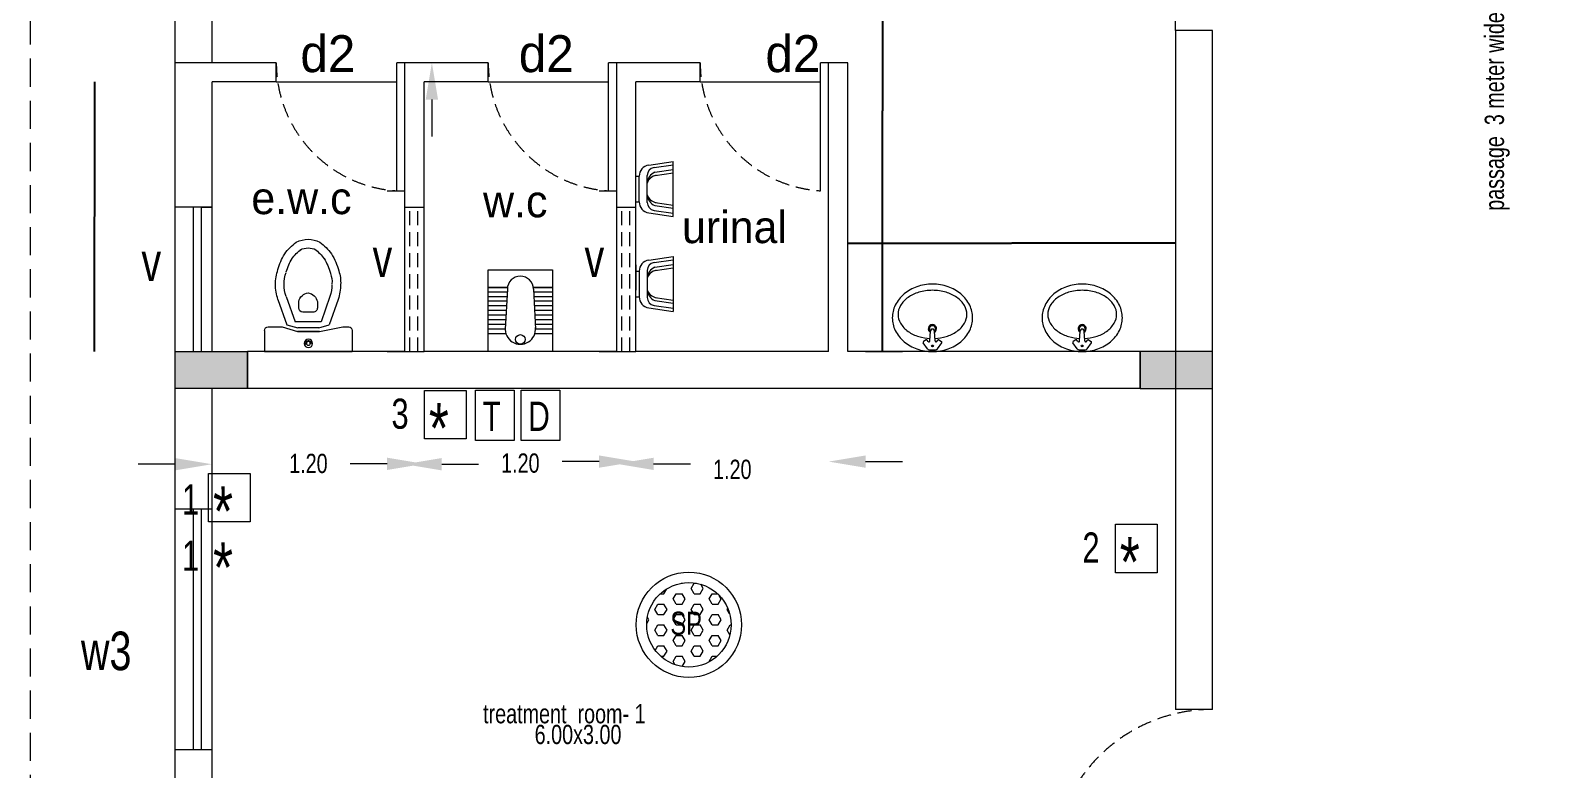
# Model space of a CAD drawing. Header units: metres. Extents: x 191982 to 427160, y -8904 to 80370.
# Drawn here: x 256643 to 266170, y 45937 to 50534 of the extents above; entities that cross this region are included whole.
import ezdxf

# ---------------------------------------------------------------- set-up
doc = ezdxf.new("R2010")
doc.units = ezdxf.units.M
doc.header["$LTSCALE"] = 700
doc.header["$MEASUREMENT"] = 0
doc.header["$PDMODE"] = 32
doc.linetypes.add('DASHED2', pattern=[0.375, 0.25, -0.125])
doc.linetypes.add('HIDDEN2', pattern=[0.1875, 0.125, -0.0625])
doc.layers.get('0').update_dxf_attribs({"lineweight": 9})
doc.layers.get('Defpoints').update_dxf_attribs({"lineweight": 9})
for name, color, linetype, lineweight in [('COLUMN', 7, 'Continuous', 9), ('elevations', 22, 'Continuous', 9), ('MAIN GATE', 7, 'Continuous', 9), ('NEW PLANS', 7, 'Continuous', 9), ('PLAN', 7, 'Continuous', 9)]:
    doc.layers.add(name, color=color, linetype=linetype, lineweight=lineweight)
doc.styles.add('RVR', font='MOD20.TTF')
doc.styles.get("Standard").update_dxf_attribs({"font": 'swisscl.ttf'})
doc.dimstyles.get("Standard").update_dxf_attribs({"dimtxt": 0.23, "dimasz": 0.23, "dimexe": 0.05, "dimexo": 0.05, "dimgap": 0.06, "dimtad": 0, "dimzin": 0, "dimdsep": 46, "dimtxsty": 'Standard', "dimcen": 0, "dimse1": 1, "dimse2": 1, "dimadec": 0, "dimazin": 0, "dimtfac": 1, "dimtofl": 0, "dimtmove": 2, "dimatfit": 0, "dimfxl": 0.18, "dimtolj": 1, "dimtzin": 0, "dimarcsym": 0})

# ---------------------------------------------------------------- blocks, each defined once
blk = doc.blocks.new('BASIN')
at = {"layer": 'PLAN'}
for p, q in [((-0.0663813992809992, 0.015917578428116), (-0.1278958540287363, 0.0122901920931327)), ((-0.0732032318445022, 0.0396576616308266), (-0.0620085914908941, 0.0562311352363167)), ((-0.0629198157446354, 0.0266779357145879), (-0.07185852353222799, 0.0327156331414358)), ((-0.0163135348296919, 0.0313999058148511), (-0.0550665630004232, 0.0575758435488751)), ((-0.0103072852483024, -0.0193198666747776), (-0.0103072852483024, 0.0192911460542291)), ((-0.0663813992809992, -0.0159475047872775), (-0.1278958540287363, -0.0123201184523509)), ((-0.0732152269829953, -0.0396686236539949), (-0.0620246388719465, -0.0562360979836285)), ((-0.0629198157446354, -0.0267078620737493), (-0.0718618924810812, -0.0327207816173427)), ((-0.0163441214493787, -0.0314504920680179), (-0.0550852416227485, -0.0575825823657965))]:
    blk.add_line(p, q, dxfattribs=at)
blk.add_lwpolyline([(-0.2101936326411646, -0.25, 0.1149412244687059), (-0.1316499338277595, -0.2317024442837692, 0.1038525880920112), (-0.0615642896383975, -0.1767766952966667, 0.0912494296578931), (-0.0164985706987864, -0.0975392257938097, 0.0839775933638501), (0, 0, 0.0839775933638383), (-0.0164985706987864, 0.0975392257938097, 0.0912494296578955), (-0.0615642896383975, 0.1767766952966099, 0.1038525880920111), (-0.1316499338277595, 0.2317024442837692, 0.1149412244687059), (-0.2101936326411646, 0.25, 0.1149412244687291), (-0.2887373314546266, 0.2317024442837692, 0.1038525880919931), (-0.3588229756439887, 0.1767766952966099, 0.0912494296579102), (-0.4038886945835999, 0.0975392257938097, 0.0839775933638679), (-0.4203872652823863, 0, 0.0839775933638679), (-0.4038886945835999, -0.0975392257938097, 0.0912494296579102), (-0.3588229756439887, -0.1767766952966667, 0.103852588092018), (-0.2887373314546266, -0.2317024442837692, 0.1149412244687392)], format="xyb", close=True, dxfattribs=at)
for points in [[(-0.0819962723938943, 0.0149968000910121, 0.0583209938451531), (-0.0936955449938637, 0.0849627397504378, 0.0823101652039923), (-0.1255614771369551, 0.1515341103380479, 0.1068421714138112), (-0.177245916532172, 0.1994162690304506, 0.1343882753528208), (-0.231627494314921, 0.2143015940022224, 0.1343882753528657), (-0.28600907209767, 0.1994162690304506, 0.106842171413814), (-0.3376935114928869, 0.1515341103380479, 0.0823101652040123), (-0.3695594436359784, 0.084962739750381, 0.0706650253413813), (-0.3816274943148983, 0)], [(-0.3816274943148983, 0, 0.0706650253414019), (-0.3695594436359784, -0.0849627397504378, 0.0823101652040341), (-0.3376935114928869, -0.1515341103380479, 0.1068421714137939), (-0.28600907209767, -0.1994162690304506, 0.1343882753528124), (-0.231627494314921, -0.2143015940022224, 0.1343882753528742), (-0.177245916532172, -0.1994162690304506, 0.1068421714138314), (-0.1255614771369551, -0.1515341103380479, 0.0823101652040122), (-0.0936955449938637, -0.0849627397504378, 0.0582964314966242), (-0.0819977422887632, -0.015026639773339)]]:
    blk.add_lwpolyline(points, format="xyb", dxfattribs=at)
for radius in [0.0056882637540785, 0.0036882637540785]:
    blk.add_circle((-0.03485446854881501, 0), radius, dxfattribs=at)
for centre, radius, start, end in [((-0.1419640231738413, -0.0004383114202255), 0.0257059003902201, 30.89640810497903, 331.208249019374), ((-0.1419640231738413, -0.0004383114202255), 0.0187805818112408, 42.66127128305972, 320.6474583021084), ((-0.1279479717465506, -1.49631795807e-05), 0.0123052656429399, 89.75732875002224, 270.2426712499776), ((-0.0690598634431581, 0.036859001542382), 0.005, 145.962732993664, 235.9627329845772), ((-0.0662718604630186, 0.021819310619378), 0.005902748648736999, 268.9223215415863, 55.39757288886521), ((-0.0578652230894932, 0.0534324751479289), 0.005, 55.96273298462342, 145.9627329936741), ((-0.0247053923301905, 0.0196933279415816), 0.014403723053848, 358.3999747865838, 54.51472372778263), ((-0.0690718585815944, -0.0368699635656071), 0.005, 123.9180650673293, 214.0372670063358), ((-0.0662718604630186, -0.0218492369785963), 0.005902748648736999, 304.6024271111348, 91.07767845841371), ((-0.0578812704706024, -0.0534374378952407), 0.005, 214.0372670063342, 304.0008891961498), ((-0.0247053923301905, -0.0197220485621301), 0.014403723053848, 305.4852762722173, 1.60002521341621)]:
    blk.add_arc(centre, radius, start, end, dxfattribs=at)
blk = doc.blocks.new('*D254')
at = {"layer": 'Defpoints', "color": 0, "transparency": 16777216}
for p in [(263772.9550116691, 49210.11057908417), (261732.9550117287, 49153.09031823841), (263772.9550116691, 49153.09031823841)]:
    blk.add_point(p, dxfattribs=at)
at = {"layer": 'NEW PLANS', "color": 0, "lineweight": -2, "transparency": 16777216}
for p, q in [((261733.1850117288, 49210.11057908417), (262752.4419448575, 49210.11057908417)), ((263772.7250116692, 49210.11057908417), (262753.4680785403, 49210.11057908417))]:
    blk.add_line(p, q, dxfattribs=at)
at = {"layer": 'NEW PLANS', "color": 0, "transparency": 16777216}
for points in [[(261733.1850117288, 49210.1489124175), (261733.1850117288, 49210.07224575084), (261732.9550117287, 49210.11057908417)], [(263772.7250116692, 49210.1489124175), (263772.7250116692, 49210.07224575084), (263772.9550116691, 49210.11057908417)]]:
    blk.add_solid(points, dxfattribs=at)
at = {"layer": 'NEW PLANS', "color": 0, "transparency": 16777216, "insert": (262752.9550116989, 49210.11057908417), "char_height": 0.23, "attachment_point": 5}
blk.add_mtext('\\A1;2040.00', dxfattribs=at)
blk = doc.blocks.new('*D255')
at = {"layer": 'Defpoints', "color": 0, "transparency": 16777216}
for p in [(261879.6486663255, 51534.13152770331), (261949.0918197069, 51534.13152770331), (261879.6486663255, 48534.1315277033)]:
    blk.add_point(p, dxfattribs=at)
at = {"layer": 'NEW PLANS', "color": 0, "lineweight": -2, "transparency": 16777216}
for p, q in [((261949.0918197069, 51533.90152770331), (261949.0918197069, 50034.64482062598)), ((261949.0918197069, 48534.3615277033), (261949.0918197069, 50033.61823478063))]:
    blk.add_line(p, q, dxfattribs=at)
at = {"layer": 'NEW PLANS', "color": 0, "transparency": 16777216}
for points in [[(261949.0534863736, 51533.90152770331), (261949.1301530402, 51533.90152770331), (261949.0918197069, 51534.13152770331)], [(261949.0534863736, 48534.3615277033), (261949.1301530402, 48534.3615277033), (261949.0918197069, 48534.1315277033)]]:
    blk.add_solid(points, dxfattribs=at)
at = {"layer": 'NEW PLANS', "color": 0, "transparency": 16777216, "insert": (261949.0918197069, 50034.13152770335), "char_height": 0.23, "attachment_point": 5, "rotation": 90}
blk.add_mtext('\\A1;3000.00', dxfattribs=at)
blk = doc.blocks.new('*D251')
at = {"layer": 'Defpoints', "color": 0, "transparency": 16777216}
for p in [(257040.5312864814, 50214.13152770308), (260942.6042787466, 50214.13152770308), (260942.6042787466, 48534.1315277033)]:
    blk.add_point(p, dxfattribs=at)
at = {"layer": 'NEW PLANS', "color": 0, "lineweight": -2, "transparency": 16777216}
for p, q in [((257040.5312864814, 50213.90152770308), (257040.5312864814, 49374.64203229034)), ((257040.5312864814, 48534.3615277033), (257040.5312864814, 49373.62102311604))]:
    blk.add_line(p, q, dxfattribs=at)
at = {"layer": 'NEW PLANS', "color": 0, "transparency": 16777216}
for points in [[(257040.492953148, 50213.90152770308), (257040.5696198147, 50213.90152770308), (257040.5312864814, 50214.13152770308)], [(257040.492953148, 48534.3615277033), (257040.5696198147, 48534.3615277033), (257040.5312864814, 48534.1315277033)]]:
    blk.add_solid(points, dxfattribs=at)
at = {"layer": 'NEW PLANS', "color": 0, "transparency": 16777216, "insert": (257040.5312864814, 49374.13152770323), "char_height": 0.23, "attachment_point": 5, "rotation": 90}
blk.add_mtext('\\A1;1680.00', dxfattribs=at)
blk = doc.blocks.new('ORISA PAN')
at = {"layer": 'PLAN'}
for p, q in [((-0.1999999999998181, 0.5099999999999998), (0.2000000000002728, 0.5099999999999998)), ((-0.1999999999998181, 0), (-0.1999999999998181, 0.5099999999999998)), ((-0.1999999999998181, 0.5099999999999998), (0.2000000000002728, 0.5099999999999998)), ((0.2000000000002728, 0.5099999999999998), (0.2000000000002728, 0)), ((0.2000000000002728, 0.5099999999999998), (0.2000000000002728, 0)), ((-0.1999999999998181, 0.4000000000000005), (-0.0897114113504358, 0.4000000000000005)), ((0.0897114113504358, 0.4000000000000005), (0.2000000000002728, 0.4000000000000005)), ((-0.1999999999998181, 0.3710000000000004), (-0.0945893087327932, 0.3710000000000004)), ((-0.1999999999998181, 0.3420000000000005), (-0.09306588516165, 0.3420000000000005)), ((-0.1999999999998181, 0.3130000000000006), (-0.0914825789645875, 0.3130000000000006)), ((-0.081000000000131, 0.1210000000000004), (-0.0945945945945823, 0.3700000000010313)), ((0.081000000000131, 0.1210000000000004), (0.0945945945945823, 0.3699999999946577)), ((0.0914825789645875, 0.3130000000000006), (0.2000000000002728, 0.3130000000000006)), ((0.0930658851621047, 0.3420000000000005), (0.2000000000002728, 0.3420000000000005)), ((0.0945893087327932, 0.3710000000000004), (0.2000000000002728, 0.3710000000000004)), ((-0.1999999999998181, 0.2840000000000007), (-0.0898992727666155, 0.2840000000000007)), ((-0.1999999999998181, 0.2550000000000008), (-0.0883159665686435, 0.2550000000000008)), ((-0.1999999999998181, 0.2260000000000009), (-0.0867326603706715, 0.2260000000000026)), ((-0.1999999999998181, 0.1970000000000009), (-0.085149354173609, 0.1970000000000009)), ((0.085149354173609, 0.1970000000000009), (0.2000000000002728, 0.1970000000000009)), ((0.0867326603711263, 0.2260000000000009), (0.2000000000002728, 0.2260000000000009)), ((0.0883159665690983, 0.2550000000000008), (0.2000000000002728, 0.2550000000000008)), ((0.0898992727670702, 0.2840000000000007), (0.2000000000002728, 0.2840000000000007)), ((-0.1999999999998181, 0.168000000000001), (-0.0835660479756371, 0.168000000000001)), ((-0.1999999999998181, 0.1390000000000011), (-0.0819827417776651, 0.1390000000000029)), ((-0.0802496105911814, 0.1099999999999994), (-0.1999999999998181, 0.1099999999999994)), ((-0.1999999999998181, 0.1100000000000012), (-0.0802496105911814, 0.1100000000000012)), ((0.2000000000002728, 0.1099999999999994), (0.0802496105911814, 0.1099999999999994)), ((0.0802496105911814, 0.1100000000000012), (0.2000000000002728, 0.1100000000000012)), ((0.0819827417776651, 0.1390000000000011), (0.2000000000002728, 0.1390000000000011)), ((0.0835660479756371, 0.168000000000001), (0.2000000000002728, 0.168000000000001)), ((0.2000000000002728, 0), (-0.1999999999998181, 0))]:
    blk.add_line(p, q, dxfattribs=at)
blk.add_circle((0, 0.4345945945945839), 0.03, dxfattribs=at)
for centre, radius, start, end in [((0, 0.3700000000000011), 0.0945945945945823, 353.8118838812728, 186.1881161187272), ((0, 0.1210000000000004), 0.081, 180.0000000020845, 359.9999999947151)]:
    blk.add_arc(centre, radius, start, end, dxfattribs=at)
blk = doc.blocks.new('EWC')
at = {"layer": 'COLUMN'}
blk.add_line((-0.2727381218469418, 0), (0.2727381218469418, 0), dxfattribs=at)
at = {"layer": 'PLAN'}
for p, q in [((-0.2727381218469418, -0.131620946752161), (-0.2727381218469418, 0)), ((0.2727381218469418, -0.131620946752161), (0.2727381218469418, 0)), ((-0.2511781218472606, -0.153180946752169), (-0.1642871999997624, -0.153180946752169)), ((-0.1894849525806421, -0.3248740995015229), (-0.1340926348971152, -0.1669766666102124)), ((-0.1642871999997624, -0.153180946752169), (-0.0684529999998631, -0.1257997467521523)), ((-0.1386238780787607, -0.342716775883277), (-0.0830709292272332, -0.1843614591186817)), ((-0.1340926348971152, -0.1669766666102124), (-0.0654334153937271, -0.1473597467521603)), ((0.0787546446290435, -0.1843614591186817), (-0.0830709292272332, -0.1843614591186817)), ((-0.0684529999998631, -0.1257997467521523), (0.0684529999998631, -0.1257997467521523)), ((0.0684529999998631, -0.1257997467521523), (-0.0684529999998631, -0.1257997467521523)), ((0.0654334153937271, -0.1473597467521603), (-0.0654334153937271, -0.1473597467521603)), ((0.0654334153937271, -0.1473597467521603), (0.1292955264998454, -0.1656060642111328)), ((0.0684529999998631, -0.1257997467521523), (0.2142871999999443, -0.153180946752169)), ((0.1343075934805711, -0.342716775883277), (0.0787546446290435, -0.1843614591186817)), ((0.1851686679829072, -0.3248740995015229), (0.1292955264998454, -0.1656060642111328)), ((0.2142871999999443, -0.153180946752169), (0.2511781218472606, -0.153180946752169)), ((-0.0603358650027985, -0.2715917499750571), (-0.0603358650027985, -0.3110693800543061)), ((0.0296859269046763, -0.2452580964750588), (-0.034002211502866, -0.2452580964750588)), ((0.0560195804046089, -0.3110693800542759), (0.0560195804046089, -0.2715917499750571))]:
    blk.add_line(p, q, dxfattribs=at)
for radius in [0.0260467064247839, 0.0117588298460348]:
    blk.add_circle((0, -0.0508192312728895), radius, dxfattribs=at)
for centre, radius, start, end in [((-0.0140960769867888, -0.0485866320085826), 0.0035988872953576, 90.20714099756005, 251.7928590030125), ((-0.0127162547587432, -0.05729848669463599), 0.0035988872953576, 126.2071409974401, 287.7928590035324), ((0, -0.0508192312728895), 0.0152667064247841, 184.4559216241536, 193.5440783765665), ((0, -0.0508192312728895), 0.0152667064247841, 220.4559216243845, 229.5440783767015), ((-0.0064792554212545, -0.063535486031336), 0.0035988872953576, 162.207140997094, 323.7928590041424), ((0, -0.0508192312728895), 0.0152667064247841, 256.4559216245152, 265.5440783766958), ((0.0022325992645165, -0.064915308259911), 0.0035988872953576, 198.2071409964127, 359.7928590048845), ((0, -0.0508192312728895), 0.0152667064247841, 292.4559216245784, 301.5440783766059), ((0.0100916769147261, -0.0609109081874912), 0.0035988872953576, 234.2071409957921, 35.79285900534535), ((0, -0.0508192312728895), 0.0152667064247841, 328.4559216245165, 337.5440783763959), ((0.0140960769872436, -0.0530518305371661), 0.0035988872953576, 270.2071409952411, 71.7928590055907), ((-0.2511781218472606, -0.131620946752161), 0.0215599999999996, 180.0000000000038, 270), ((0.2511781218472606, -0.131620946752161), 0.0215599999999996, 270, 359.999999999996), ((-0.034002211502866, -0.2715917499750891), 0.0263336534999996, 90, 179.9999999999998), ((0.0296859269046763, -0.2715917499750891), 0.0263336534999995, 359.9999999999999, 90), ((0.0831545292703595, -0.4178760756366824), 0.2880653652026055, 161.1646160015471, 180), ((0.0831545292703595, -0.4178760756366824), 0.2341653652026064, 161.1646160015471, 180), ((0.0054927728792791, -0.2983642294924174), 0.0670434964496463, 190.9239613165788, 265.0214117545937), ((-0.0002384408603575, -0.364622860424566), 0.000539, 260.7056085415355, 283.4198136360992), ((-0.0108736612969551, -0.2978059159774986), 0.0681954929938719, 279.078427891846, 348.7849625932176), ((-0.0874708138685492, -0.4178760756366824), 0.2341653652026157, 359.9999999999991, 18.83538399845262), ((-0.0874708138685492, -0.4178760756366824), 0.2880653652026148, 359.9999999999991, 18.83538399845262), ((0.0831545292708143, -0.4178760756366824), 0.2880653652026545, 179.9999999999982, 198.8353839984505), ((0.0831545292708143, -0.4178760756366824), 0.2341653652026555, 179.9999999999982, 198.8353839984505), ((-0.019260265331468, -0.4323841487993329), 0.1664329857236165, 341.1646160015461, 3.775436578936268), ((-0.019260265331468, -0.4323841487993329), 0.2203329857236156, 341.1646160015461, 3.775436578936268), ((0.159765846519349, -0.4175407429028688), 0.3615079167864257, 194.9626212821098, 211.7838155107311), ((0.159765846519349, -0.4175407429028688), 0.3076079167864266, 194.9626212821098, 211.7838155107311), ((-0.1808866366200163, -0.4026378740657998), 0.3297610055797322, 327.6461667274565, 344.7552605158512), ((-0.1808866366200163, -0.4026378740657998), 0.3836610055797314, 327.6461667274565, 344.7552605158512), ((0.1068883312896105, -0.4322049176512374), 0.3092190183036565, 214.6359426919044, 233.9389217306314), ((0.1068883312896105, -0.4322049176512374), 0.2553190183036574, 214.6359426919044, 233.9389217306314), ((-0.0021581422993222, -0.5370883620175313), 0.1085045919666619, 243.298810699231, 270), ((-0.0021581422993222, -0.5370883620175935), 0.1085045919666139, 270, 296.7011893007691), ((-0.1112046158873454, -0.4322049176512676), 0.255319018303592, 306.0610782693676, 325.3640573080957), ((-0.1112046158873454, -0.4322049176512676), 0.309219018303591, 306.0610782693676, 325.3640573080957), ((-0.0021581422993222, -0.5370883620175313), 0.162404591966661, 243.298810699231, 270), ((-0.0021581422993222, -0.5370883620175935), 0.162404591966613, 270, 296.7011893007691)]:
    blk.add_arc(centre, radius, start, end, dxfattribs=at)
blk = doc.blocks.new('DAS')
at = {"layer": 'MAIN GATE'}
h = blk.add_hatch(dxfattribs=at)
h.set_pattern_fill('HEX', color=1, scale=0.3, style=0)
h.set_pattern_definition([(0, (0, 0), (0, 0.0649519053), [0.0375, -0.075]), (120, (0, 0), (-0.0562500000140011, -0.03247595265), [0.0375, -0.075]), (59.99999999999999, (0.0375, 0), (-0.0562500000140011, 0.03247595265), [0.0375, -0.075])])
h.paths.add_polyline_path([(-3163.778976376425, -2.19993948112133, 1), (-3163.253046591565, -2.19993948112133, 1)])
at = {"layer": 'MAIN GATE', "color": 5}
for radius in [0.3278908209049629, 0.2629648924297843]:
    blk.add_circle((-3163.516011483995, -2.19993948112133), radius, dxfattribs=at)
at = {"layer": 'NEW PLANS', "color": 7}
blk.add_text('SP', height=0.144, dxfattribs=at).set_placement((-3163.631402160362, -2.262059438114632))

msp = doc.modelspace()

# ---------------------------------------------------------------- hatches: boundary and pattern name
at = {"layer": 'NEW PLANS'}
for points in [[(257542.9550117287, 48534.1315277033), (257542.9550117287, 48304.1315277033), (257772.9550116691, 48304.1315277033), (257772.9550116691, 48534.1315277033)], [(257772.9550116691, 48534.1315277033), (257772.9550116691, 48304.1315277033), (257992.9550117287, 48304.1315277033), (257992.9550117287, 48534.1315277033)], [(263552.9550117287, 48534.1315277033), (263552.9550117287, 48304.1315277033), (263772.9550116691, 48304.1315277033), (263772.9550116691, 48534.1315277033)], [(263552.9550117287, 48534.1315277033), (263552.9550117287, 48304.1315277033), (263772.9550116691, 48304.1315277033), (263772.9550116691, 48534.1315277033)], [(263772.9550116691, 48534.1315277033), (263772.9550116691, 48304.1315277033), (264002.9550117287, 48304.1315277033), (264002.9550117287, 48534.1315277033)], [(263772.9550116691, 48534.1315277033), (263772.9550116691, 48304.1315277033), (264002.9550117287, 48304.1315277033), (264002.9550117287, 48534.1315277033)]]:
    msp.add_hatch(color=256, dxfattribs=at).paths.add_polyline_path(points)

# ---------------------------------------------------------------- linework, layer by layer
for points in [[(259095.6903409991, 48291.44028731019), (259355.0562271509, 48291.44028731019), (259355.0562271509, 47990.14994728965), (259095.6903409991, 47990.14994728965)], [(259414.0638926658, 48294.3576493648), (259655.4683964882, 48294.3576493648), (259655.4683964882, 47979.98294391604), (259414.0638926658, 47979.98294391604)], [(259698.2705477509, 48294.3576493648), (259939.6750515137, 48294.3576493648), (259939.6750515137, 47979.98294391604), (259698.2705477509, 47979.98294391604)], [(257751.8029424581, 47773.64201208862), (258011.1688286695, 47773.64201208862), (258011.1688286695, 47472.35167206803), (257751.8029424581, 47472.35167206803)], [(263398.6418524418, 47457.68277421156), (263658.0077385936, 47457.68277421156), (263658.0077385936, 47156.39243419124), (263398.6418524418, 47156.39243419124)]]:
    msp.add_lwpolyline(points, close=True)
at = {"layer": 'elevations'}
msp.add_line((263772.9550116691, 50534.1315277033), (263772.9550116691, 51534.13152770308), dxfattribs=at)
at = {"layer": 'NEW PLANS'}
for p, q in [((257542.9550117287, 22694.13152770331), (257542.9550117287, 54764.13152770308)), ((257542.9550117287, 25924.13152770331), (257542.9550117287, 54764.1315277033)), ((257542.9550117287, 32384.13152770329), (257542.9550117287, 54764.1315277033)), ((257542.9550117287, 38844.1315277033), (257542.9550117287, 54764.13152770308)), ((257772.9550116691, 50434.1315277033), (257772.9550116691, 52864.13152770331)), ((257772.9550116691, 50434.1315277033), (257772.9550116691, 52864.13152770331)), ((257772.9550116691, 50334.1315277033), (257772.9550116691, 52232.72726941577)), ((264002.9550117287, 46304.1315277033), (264002.9550117287, 50534.1315277033)), ((264002.9550117287, 46304.1315277033), (264002.9550117287, 50534.1315277033)), ((257772.9550116691, 50334.1315277033), (257542.9550117287, 50334.1315277033)), ((258172.9550117287, 50334.1315277033), (257772.9550116691, 50334.1315277033)), ((258172.9550117287, 50214.13152770308), (258172.9550117287, 50334.1315277033)), ((258922.9550117287, 49535.69555656966), (258922.9550117287, 50334.1315277033)), ((258972.9550116691, 50334.1315277033), (258922.9550117287, 50334.1315277033)), ((258972.9550116691, 48534.1315277033), (258972.9550116691, 50334.1315277033)), ((259492.9550117287, 50334.1315277033), (258972.9550116691, 50334.1315277033)), ((259492.9550117287, 50214.13152770308), (259492.9550117287, 50334.1315277033)), ((260242.9550117287, 49535.69555656966), (260242.9550117287, 50334.1315277033)), ((260292.9550117287, 50334.1315277033), (260242.9550117287, 50334.1315277033)), ((260292.9550117287, 48534.1315277033), (260292.9550117287, 50334.1315277033)), ((260812.9550117287, 50334.1315277033), (260292.9550117287, 50334.1315277033)), ((260812.9550117287, 50214.13152770308), (260812.9550117287, 50334.1315277033)), ((261562.9550117287, 49535.69555656944), (261562.9550117287, 50334.1315277033)), ((261612.9550117287, 50334.1315277033), (261562.9550117287, 50334.1315277033)), ((261612.9550117287, 48534.1315277033), (261612.9550117287, 50334.1315277033)), ((261732.9550117287, 50334.1315277033), (261612.9550117287, 50334.1315277033)), ((261732.9550117287, 48534.1315277033), (261732.9550117287, 50334.1315277033)), ((257772.9550116691, 48534.1315277033), (257772.9550116691, 50214.13152770308)), ((258172.9550117287, 50214.13152770308), (257772.9550116691, 50214.13152770308)), ((258172.9550117287, 50214.13152770308), (258922.9550117287, 50214.13152770308)), ((259092.9550116691, 48534.1315277033), (259092.9550116691, 50214.13152770308)), ((259492.9550117287, 50214.13152770308), (259092.9550116691, 50214.13152770308)), ((259492.9550117287, 50214.13152770308), (260242.9550117287, 50214.13152770308)), ((260412.9550117287, 48534.1315277033), (260412.9550117287, 50214.13152770308)), ((260812.9550117287, 50214.13152770308), (260412.9550117287, 50214.13152770308)), ((260812.9550117287, 50214.13152770308), (261562.9550117287, 50214.13152770308)), ((259142.0931766662, 50104.1315277033), (259142.0931766662, 49874.1315277033)), ((260412.9550117287, 49713.50391949648), (260412.9550117287, 49872.58641132903)), ((260492.7704323563, 49696.18699996598), (260644.3422752652, 49718.47697686478)), ((260525.68031216, 49680.81158196463), (260644.3422752652, 49698.26187065621)), ((260530.0451319251, 49651.13080790295), (260644.3422752652, 49667.93921134254)), ((260530.0451319251, 49651.13080790295), (260644.3422752652, 49667.93921134208)), ((260532.9550116691, 49631.34362519582), (260644.3422752652, 49647.72410513301)), ((260644.3422752652, 49376.30425228416), (260644.3422752652, 49718.47697686478)), ((260412.9550117287, 49626.93186049051), (260432.9550117287, 49626.93186049051)), ((260432.9550117287, 49467.84936865795), (260432.9550117287, 49626.93186049051)), ((260482.9550117287, 49463.43760395219), (260482.9550117287, 49631.34362519628)), ((258972.9550116691, 49534.1315277033), (258862.9550117287, 49534.1315277033)), ((260292.9550117287, 49534.1315277033), (260182.9550117287, 49534.1315277033)), ((260412.9550117287, 49467.84936865795), (260432.9550117287, 49467.84936865795)), ((260532.9550116691, 49463.43760395219), (260644.3422752652, 49447.05712401497)), ((257772.9550116691, 49434.13152770331), (257542.9550117287, 49434.13152770331)), ((257657.9550116691, 48534.1315277033), (257657.9550116691, 49434.13152770331)), ((257707.9550116691, 48534.1315277033), (257707.9550116691, 49434.13152770331)), ((257707.9550116691, 49434.13152770331), (257772.9550116691, 49434.13152770331)), ((258972.9550116691, 49434.13152770331), (259092.9550116691, 49434.13152770331)), ((260292.9550117287, 49434.13152770331), (260412.9550117287, 49434.13152770331)), ((260492.7704323563, 49398.59422918249), (260644.3422752652, 49376.30425228371)), ((260525.68031216, 49413.96964718406), (260644.3422752652, 49396.51935849273)), ((260530.0451319251, 49443.65042124507), (260644.3422752652, 49426.84201780595)), ((260412.9550117287, 49074.75913591011), (260412.9550117287, 48915.67664407755)), ((260492.7704323563, 49104.01427538559), (260644.3422752652, 49126.30425228416)), ((260525.68031216, 49088.63885738401), (260644.3422752652, 49106.08914607535)), ((260530.0451319251, 49058.95808332301), (260644.3422752652, 49075.76648676214)), ((260644.3422752652, 49126.30425228368), (260644.3422752652, 48784.1315277033)), ((260412.9550117287, 49034.75913591011), (260432.9550117287, 49034.75913591011)), ((260432.9550117287, 49034.75913591011), (260432.9550117287, 48875.67664407755)), ((260482.9550117287, 49039.17090061591), (260482.9550117287, 48871.26487937178)), ((260532.9550116691, 49039.17090061591), (260644.3422752652, 49055.55138055308)), ((260412.9550117287, 48875.67664407755), (260432.9550117287, 48875.67664407755)), ((260492.7704323563, 48806.42150460211), (260644.3422752652, 48784.1315277033)), ((260525.68031216, 48821.79692260343), (260644.3422752652, 48804.34663391189)), ((260530.0451319251, 48851.47769666491), (260644.3422752652, 48834.66929322555)), ((260530.0451319251, 48851.47769666491), (260644.3422752652, 48834.66929322602)), ((260532.9550116691, 48871.26487937223), (260644.3422752652, 48854.88439943506)), ((257542.9550117287, 48534.1315277033), (257772.9550116691, 48534.1315277033)), ((257992.9550117287, 48304.1315277033), (257992.9550117287, 48534.1315277033)), ((258972.9550116691, 48534.1315277033), (257992.9550117287, 48534.1315277033)), ((258862.9550117287, 48534.1315277033), (259092.9550116691, 48534.1315277033)), ((260292.9550117287, 48534.1315277033), (259092.9550116691, 48534.1315277033)), ((260182.9550117287, 48534.1315277033), (259952.9550117287, 48534.1315277033)), ((260182.9550117287, 48534.1315277033), (260412.9550117287, 48534.1315277033)), ((261612.9550117287, 48534.1315277033), (260412.9550117287, 48534.1315277033)), ((263552.9550117287, 48534.1315277033), (261732.9550117287, 48534.1315277033)), ((261842.9550116691, 48534.1315277033), (262072.9550117287, 48534.1315277033)), ((263552.9550117287, 48304.1315277033), (263552.9550117287, 48534.1315277033)), ((263552.9550117287, 48304.1315277033), (263552.9550117287, 48534.1315277033)), ((257772.9550116691, 45304.1315277033), (257772.9550116691, 48304.1315277033)), ((263552.9550117287, 48304.1315277033), (257992.9550117287, 48304.1315277033)), ((257542.9550117287, 47832.08605932634), (257312.9550117287, 47832.08605932634)), ((258862.9550117287, 47834.40682169054), (258632.9550117287, 47834.40682169054)), ((259202.9550117287, 47832.08605932634), (259432.9550117287, 47832.08605932634)), ((260182.9550117287, 47848.51345778306), (259952.9550117287, 47848.51345778306)), ((260522.9550116691, 47834.40682169054), (260752.9550117287, 47834.40682169054)), ((261842.9550116691, 47848.51345778306), (262072.9550117287, 47848.51345778306)), ((257542.9550117287, 47554.1315277033), (257772.9550116691, 47554.1315277033)), ((257657.9550116691, 46054.13152770331), (257657.9550116691, 47554.1315277033)), ((257707.9550116691, 46054.13152770331), (257707.9550116691, 47554.1315277033)), ((264002.9550117287, 46304.1315277033), (263772.9550116691, 46304.1315277033)), ((257542.9550117287, 46054.13152770331), (257772.9550116691, 46054.13152770331))]:
    msp.add_line(p, q, dxfattribs=at)
at = {"layer": 'NEW PLANS', "linetype": 'HIDDEN2'}
for p, q in [((259004.5703035626, 48534.1315277033), (259004.5703035626, 49434.13152770331)), ((259054.570303503, 48534.1315277033), (259054.570303503, 49434.13152770331)), ((260324.5703035626, 48534.1315277033), (260324.5703035626, 49434.13152770331)), ((260374.570303503, 48534.1315277033), (260374.570303503, 49434.13152770331))]:
    msp.add_line(p, q, dxfattribs=at)
at = {"layer": 'NEW PLANS'}
msp.add_lwpolyline([(264002.9550117287, 50534.1315277033), (263772.9550116691, 50534.1315277033), (263772.9550116691, 46304.1315277033)], dxfattribs=at)
for points in [[(257542.9550117287, 48304.1315277033), (257542.9550117287, 48534.1315277033), (257992.9550117287, 48534.1315277033), (257992.9550117287, 48304.1315277033)], [(264002.9550117287, 48304.1315277033), (264002.9550117287, 48534.1315277033), (263552.9550117287, 48534.1315277033), (263552.9550117287, 48304.1315277033)], [(264002.9550117287, 48304.1315277033), (264002.9550117287, 48534.1315277033), (263552.9550117287, 48534.1315277033), (263552.9550117287, 48304.1315277033)]]:
    msp.add_lwpolyline(points, close=True, dxfattribs=at)
at = {"layer": 'NEW PLANS', "linetype": 'HIDDEN2'}
for centre, radius, start, end in [((258972.9550116691, 50334.1315277033), 800, 180, 266.4166783015281), ((260292.9550117287, 50334.1315277033), 800, 180, 266.4166783015281), ((261612.9550117287, 50334.1315277033), 800, 180, 266.4166783015281), ((264002.9550117287, 45304.1315277033), 999.9999999999783, 90, 180)]:
    msp.add_arc(centre, radius, start, end, dxfattribs=at)
at = {"layer": 'NEW PLANS'}
for centre, radius, start, end in [((260502.9550117287, 49626.93186049051), 70, 98.36588612484233, 180), ((260532.9550116691, 49631.34362519628), 50, 98.36588612484233, 180), ((260560.224941853, 49579.89498821207), 77.365127389806, 112.9604594362728, 177.1573608178628), ((260553.2867387566, 49560.16489010028), 74.17512567224982, 102.0140691133065, 161.4749440849379), ((260502.9550117287, 49467.84936865795), 70, 180, 261.6341138751577), ((260560.224941853, 49514.88624093618), 77.365127389806, 182.8426391821372, 247.0395405637272), ((260553.2867387566, 49534.61633904773), 74.17512567224982, 198.5250559150621, 257.9859308866935), ((260532.9550116691, 49463.43760395219), 50, 180, 261.6341138751577), ((260502.9550117287, 49034.75913591011), 70, 98.36588612484233, 180), ((260532.9550116691, 49039.17090061591), 50, 98.36588612484233, 180), ((260560.224941853, 48987.72226363193), 77.365127389806, 112.9604594362728, 177.1573608178628), ((260553.2867387566, 48967.99216552013), 74.17512567224982, 102.0140691133065, 161.4749440849379), ((260502.9550117287, 48875.67664407755), 70, 180, 261.6341138751577), ((260560.224941853, 48922.71351635599), 77.365127389806, 182.8426391821372, 247.0395405637272), ((260553.2867387566, 48942.44361446777), 74.17512567224982, 198.5250559150621, 257.9859308866935), ((260532.9550116691, 48871.26487937178), 50, 180, 261.6341138751577)]:
    msp.add_arc(centre, radius, start, end, dxfattribs=at)
for points in [[(259103.7598433528, 50104.1315277033), (259180.4265099797, 50104.1315277033), (259142.0931766662, 50334.1315277033)], [(257542.9550117287, 47870.41939265961), (257542.9550117287, 47793.75272599288), (257772.9550116691, 47832.08605932634)], [(258862.9550117287, 47872.74015502402), (258862.9550117287, 47796.07348835705), (259092.9550116691, 47834.40682169054)], [(259202.9550117287, 47870.41939265961), (259202.9550117287, 47793.75272599288), (258972.9550116691, 47832.08605932634)], [(260182.9550117287, 47886.84679111632), (260182.9550117287, 47810.18012444982), (260412.9550117287, 47848.51345778306)], [(260522.9550116691, 47872.74015502402), (260522.9550116691, 47796.07348835705), (260292.9550117287, 47834.40682169054)], [(261842.9550116691, 47886.84679111632), (261842.9550116691, 47810.18012444982), (261612.9550117287, 47848.51345778306)]]:
    msp.add_solid(points, dxfattribs=at)
at = {"layer": 'PLAN', "linetype": 'DASHED2'}
msp.add_lwpolyline([(256642.9550117287, 19209.13152770307), (256642.9550117287, 55136.92373383889), (260400.1628055606, 58894.1315277033), (262872.9550117287, 58894.1315277033), (262872.9550117287, 62124.1315277033), (266102.9550117287, 62124.1315277033), (266102.9550117287, 64596.92373383888), (269860.1628055606, 68354.1315277033), (290215.7472178969, 68354.1315277033), (293742.9550117287, 64826.92373383841), (293742.9550117287, 62124.1315277033), (296972.9550116691, 62124.1315277033), (296972.9550116691, 58894.1315277033), (299675.7472178373, 58894.1315277033), (303202.9550117287, 55366.92373383911), (303202.9550117287, 42074.1315277033)], dxfattribs=at)
at = {"layer": 'PLAN'}
msp.add_lwpolyline([(257542.9550117287, 19209.13152770307), (257542.9550117287, 54764.13152770308), (260772.9550116691, 57994.13152770307), (263772.9550116691, 57994.13152770307), (263772.9550116691, 61224.13152770307), (267002.9550117287, 61224.13152770307), (267002.9550117287, 64224.13152770307), (270232.9550117287, 67454.1315277033), (289842.9550116691, 67454.1315277033), (292842.9550116691, 64454.13152770283), (292842.9550116691, 61224.13152770307), (296072.9550117287, 61224.13152770307), (296072.9550117287, 57994.13152770307), (299302.9550117287, 57994.13152770307), (302302.9550117287, 54994.13152770308), (302302.9550117287, 42074.1315277033)], dxfattribs=at)

# ---------------------------------------------------------------- block references
at = {"layer": 'MAIN GATE', "xscale": 1000, "yscale": 1000, "zscale": 1000}
msp.add_blockref('DAS', (3424258.629059318, 49031.44348120157), dxfattribs=at)
at = {"layer": 'NEW PLANS', "yscale": 1000, "zscale": 1000}
for name, p, xscale, rotation in [('EWC', (258372.9550117287, 48534.1315277033), -1000, 180), ('ORISA PAN', (259692.9550117287, 49044.1315277033), 1000, 180), ('BASIN', (262259.4550836715, 48534.1315277033), 1000, 270), ('BASIN', (263192.1082047853, 48534.1315277033), 1000, 270)]:
    msp.add_blockref(name, p, dxfattribs=dict(at, xscale=xscale, rotation=rotation))

# ---------------------------------------------------------------- texts
at = {"attachment_point": 1}
for s, insert, char_height, width in [('3', (258890.445325974, 48240.77250817933), 187.5, 102.9945512345421), ('*', (259123.0658335719, 48213.08069674209), 312.5, 171.6575853909035), ('T', (259457.3150952492, 48221.97022853402), 182.41299666977, 100.2002385672052), ('D', (259741.5217502746, 48221.97022853402), 182.41299666977, 100.2002385672052), ('1', (257585.0913648042, 47706.17055463677), 187.5, 102.9945512345421), ('*', (257779.1784350309, 47695.28242152047), 312.5, 171.6575853909035), ('1', (257585.0913648042, 47355.70773291965), 187.5, 102.9945512345421), ('2', (263193.396837357, 47407.01499508091), 187.5, 102.9945512345421), ('*', (263426.0173448953, 47379.32318364368), 312.5, 171.6575853909035), ('*', (257779.1784350309, 47344.81959980357), 312.5, 171.6575853909035)]:
    msp.add_mtext(s, dxfattribs=dict(at, insert=insert, char_height=char_height, width=width))
at = {"layer": 'NEW PLANS'}
msp.add_text('passage  3 meter wide', height=120, rotation=90, dxfattribs=at).set_placement((265818.7550552521, 49411.22032451424))
at = {"layer": 'NEW PLANS', "style": 'RVR'}
for s, height, p in [('d2', 230, (258323.0960265431, 50275.24144334256)), ('d2', 230, (259683.2813359532, 50275.24144334256)), ('d2', 230, (261218.9723860059, 50275.24144334256)), ('e.w.c', 200, (258017.5186895761, 49390.39804736318)), ('w.c', 200, (259460.616221014, 49370.65263330823)), ('urinal', 200, (260699.6631163988, 49209.86004647035))]:
    msp.add_text(s, height=height, dxfattribs=at).set_placement(p)
at = {"layer": 'NEW PLANS'}
for s, height, p in [('v', 240, (258772.4443835053, 48998.18693760832)), ('v', 240, (260092.4443835053, 48998.18693760832)), ('v', 240, (257333.1631508503, 48972.85493852296)), ('w3', 240, (256956.5968930754, 46549.06516389598)), ('treatment  room- 1', 120, (259460.8660252723, 46217.7517391702)), ('6.00x3.00', 120, (259782.0120722132, 46088.36783641498))]:
    msp.add_text(s, height=height, dxfattribs=at).set_placement(p)
at = {"layer": 'NEW PLANS', "char_height": 120, "attachment_point": 5}
for insert in [(258372.9550117287, 47836.20547616904), (259692.9550117287, 47838.52623853323), (261012.9550117287, 47799.44107336602)]:
    msp.add_mtext('\\A1;1.20', dxfattribs=dict(at, insert=insert))

# ---------------------------------------------------------------- dimensions: what is measured, and where the dimension line sits
at = {"layer": 'NEW PLANS'}
for base, p1, p2, angle, picture, middle in [((261949.0918197069, 51534.13152770331), (261879.6486663255, 48534.1315277033), (261879.6486663255, 51534.13152770331), 90, '*D255', (261949.0918197069, 50034.13152770335)), ((257040.5312864814, 50214.13152770308), (260942.6042787466, 48534.1315277033), (260942.6042787466, 50214.13152770308), 90, '*D251', (257040.5312864814, 49374.13152770323)), ((263772.9550116691, 49210.11057908417), (261732.9550117287, 49153.09031823841), (263772.9550116691, 49153.09031823841), 180, '*D254', (262752.9550116989, 49210.11057908417))]:
    dim = msp.add_linear_dim(base=base, p1=p1, p2=p2, angle=angle, dimstyle='Standard', dxfattribs=at)
    dim.commit()
    dim.dimension.update_dxf_attribs({"geometry": picture, "text_midpoint": middle})

doc.saveas('drawing.dxf')
